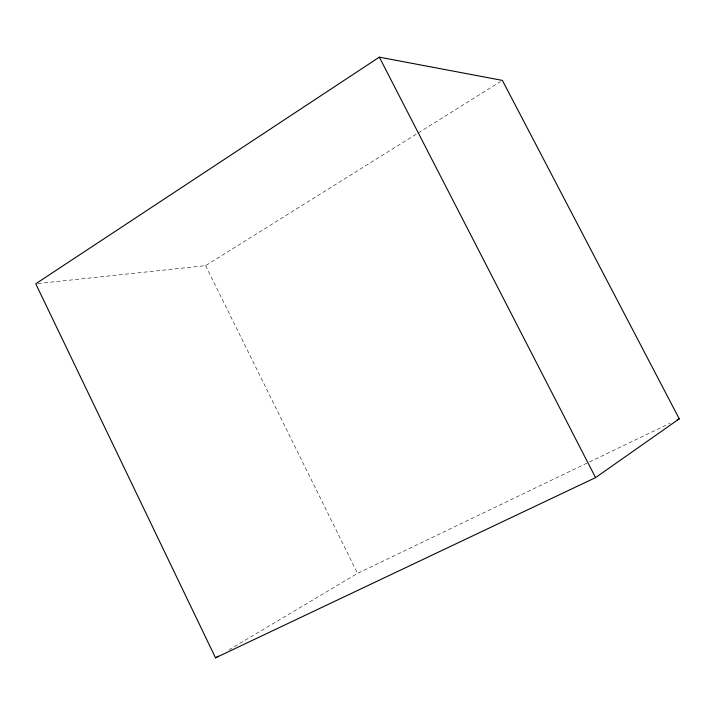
<?xml version="1.0" encoding="UTF-8"?>
<svg xmlns="http://www.w3.org/2000/svg" width="715" height="715" viewBox="0 0 715 715"><rect width="100%" height="100%" fill="white"/><g stroke="black" fill="none" stroke-linecap="round" stroke-linejoin="round"><path stroke-width="0.54" stroke-dasharray="3.58 2.68" d="M37.966 283.542L205.616 265.631L417.328 133.491M418.275 132.901L500.5 81.582M228.952 649.855L357.536 573.376L670.205 423.182M205.616 265.631L357.536 573.376"/><path stroke-width="1.07" d="M595.568 477.611L679.25 418.838L502.395 80.402L379.334 57.155L35.75 283.784L215.519 657.845L595.568 477.611L379.334 57.155M215.519 657.845L218.397 656.129M677.239 419.803L679.25 418.838"/></g></svg>
